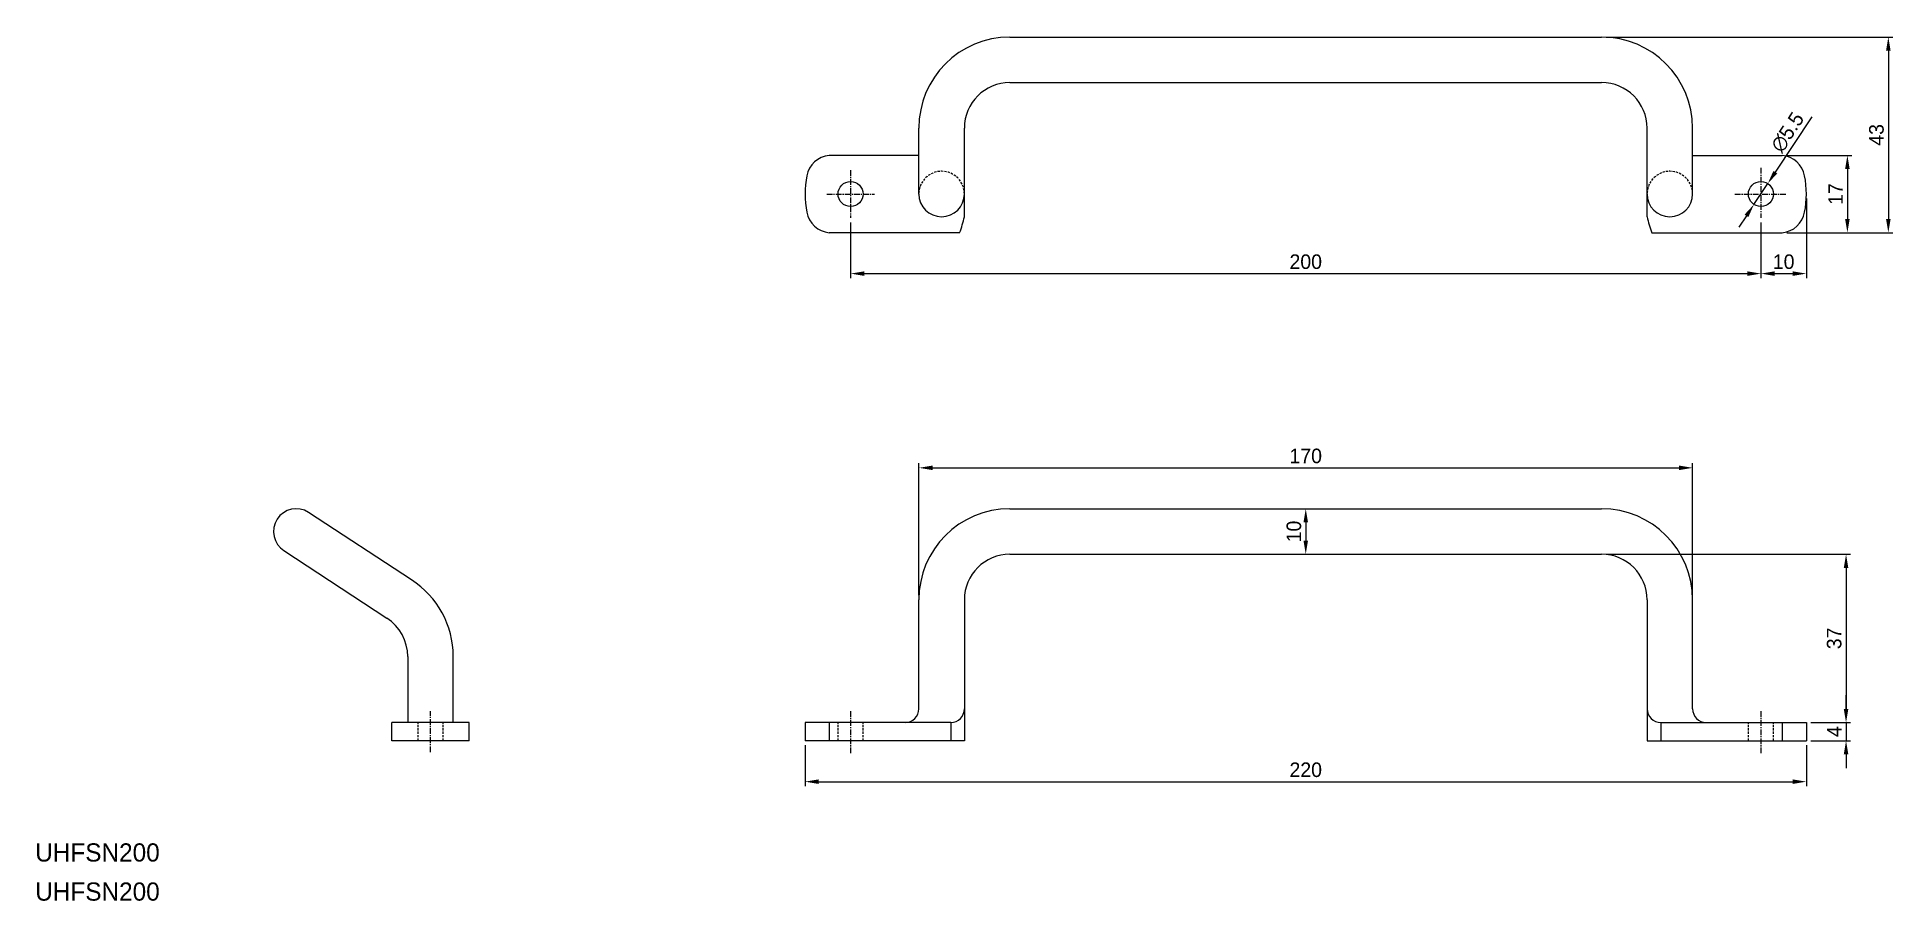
# Model space of a CAD drawing. Extents: x -47 to 360, y 0 to 190.
import ezdxf

# ---------------------------------------------------------------- set-up
doc = ezdxf.new("R2010")
doc.units = 0
doc.header["$MEASUREMENT"] = 0
doc.linetypes.add('CENTER', pattern=[2, 1.25, -0.25, 0.25, -0.25])
doc.linetypes.add('DASHED', pattern=[0.75, 0.5, -0.25])
doc.layers.get('0').update_dxf_attribs({"linetype": 'CONTINUOUS'})
doc.layers.get('DEFPOINTS').update_dxf_attribs({"linetype": 'CONTINUOUS'})
doc.layers.add('CENTER', color=1, linetype='CENTER')
doc.layers.add('SIZE', color=7, linetype='CONTINUOUS')
doc.dimstyles.new('MISUMI', dxfattribs={"dimtxt": 3.2, "dimasz": 3, "dimexe": 1, "dimexo": 1, "dimgap": 1, "dimtad": 1, "dimdec": 4, "dimdsep": 46, "dimtxsty": 'STANDARD', "dimcen": 0, "dimadec": 0, "dimazin": 0, "dimtfac": 0.6, "dimtdec": 4, "dimtix": 1, "dimtmove": 2, "dimatfit": 3, "dimfxl": 1, "dimtvp": 1, "dimtolj": 1, "dimarcsym": 0})

# ---------------------------------------------------------------- blocks, each defined once
blk = doc.blocks.new('*D13')
at = {"layer": 'DEFPOINTS', "color": 0, "linetype": 'Continuous'}
for p in [(121.46, 35.16), (341.46, 35.16), (341.46, 26.16)]:
    blk.add_point(p, dxfattribs=at)
at = {"layer": 'SIZE', "color": 0, "linetype": 'Continuous', "lineweight": -2}
for p, q in [((121.46, 34.16), (121.46, 25.16)), ((341.46, 34.16), (341.46, 25.16)), ((124.46, 26.16), (338.46, 26.16))]:
    blk.add_line(p, q, dxfattribs=at)
at = {"layer": 'SIZE', "color": 0, "linetype": 'Continuous'}
for points in [[(124.46, 26.66), (124.46, 25.66), (121.46, 26.16)], [(338.46, 26.66), (338.46, 25.66), (341.46, 26.16)]]:
    blk.add_solid(points, dxfattribs=at)
at = {"layer": 'SIZE', "color": 0, "linetype": 'Continuous', "insert": (231.46, 28.76), "char_height": 3.2, "attachment_point": 5}
blk.add_mtext('\\A1;220', dxfattribs=at)
blk = doc.blocks.new('*D14')
at = {"layer": 'DEFPOINTS', "color": 0, "linetype": 'Continuous'}
for p in [(316.46, 95.16), (146.46, 66.16), (316.46, 66.16)]:
    blk.add_point(p, dxfattribs=at)
at = {"layer": 'SIZE', "color": 0, "linetype": 'Continuous', "lineweight": -2}
for p, q in [((146.46, 67.16), (146.46, 96.16)), ((149.46, 95.16), (313.46, 95.16)), ((316.46, 67.16), (316.46, 96.16))]:
    blk.add_line(p, q, dxfattribs=at)
at = {"layer": 'SIZE', "color": 0, "linetype": 'Continuous'}
for points in [[(149.46, 95.66), (149.46, 94.66), (146.46, 95.16)], [(313.46, 95.66), (313.46, 94.66), (316.46, 95.16)]]:
    blk.add_solid(points, dxfattribs=at)
at = {"layer": 'SIZE', "color": 0, "linetype": 'Continuous', "insert": (231.46, 97.76), "char_height": 3.2, "attachment_point": 5}
blk.add_mtext('\\A1;170', dxfattribs=at)
blk = doc.blocks.new('*D15')
at = {"layer": 'DEFPOINTS', "color": 0, "linetype": 'Continuous'}
for p in [(186.46, 86.16), (231.46, 76.16), (231.46, 76.16)]:
    blk.add_point(p, dxfattribs=at)
at = {"layer": 'SIZE', "color": 0, "linetype": 'Continuous', "lineweight": -2}
for p, q in [((187.46, 86.16), (232.46, 86.16)), ((231.46, 83.16), (231.46, 79.16))]:
    blk.add_line(p, q, dxfattribs=at)
at = {"layer": 'SIZE', "color": 0, "linetype": 'Continuous'}
for points in [[(230.96, 83.16), (231.96, 83.16), (231.46, 86.16)], [(230.96, 79.16), (231.96, 79.16), (231.46, 76.16)]]:
    blk.add_solid(points, dxfattribs=at)
at = {"layer": 'SIZE', "color": 0, "linetype": 'Continuous', "insert": (228.86, 81.16), "char_height": 3.2, "attachment_point": 5, "rotation": 90}
blk.add_mtext('\\A1;10', dxfattribs=at)
blk = doc.blocks.new('*D16')
at = {"layer": 'DEFPOINTS', "color": 0, "linetype": 'Continuous'}
for p in [(296.46, 76.16), (341.46, 39.16), (350.17, 39.16)]:
    blk.add_point(p, dxfattribs=at)
at = {"layer": 'SIZE', "color": 0, "linetype": 'Continuous', "lineweight": -2}
for p, q in [((297.46, 76.16), (351.17, 76.16)), ((350.17, 73.16), (350.17, 42.16)), ((342.46, 39.16), (351.17, 39.16))]:
    blk.add_line(p, q, dxfattribs=at)
at = {"layer": 'SIZE', "color": 0, "linetype": 'Continuous'}
for points in [[(349.67, 73.16), (350.67, 73.16), (350.17, 76.16)], [(349.67, 42.16), (350.67, 42.16), (350.17, 39.16)]]:
    blk.add_solid(points, dxfattribs=at)
at = {"layer": 'SIZE', "color": 0, "linetype": 'Continuous', "insert": (347.57, 57.66), "char_height": 3.2, "attachment_point": 5, "rotation": 90}
blk.add_mtext('\\A1;37', dxfattribs=at)
blk = doc.blocks.new('*D17')
at = {"layer": 'DEFPOINTS', "color": 0, "linetype": 'Continuous'}
for p in [(341.46, 39.16), (341.46, 35.16), (350.17, 35.16)]:
    blk.add_point(p, dxfattribs=at)
at = {"layer": 'SIZE', "color": 0, "linetype": 'Continuous', "lineweight": -2}
for p, q in [((350.17, 42.16), (350.17, 45.16)), ((342.46, 39.16), (351.17, 39.16)), ((350.17, 39.16), (350.17, 35.16)), ((342.46, 35.16), (351.17, 35.16)), ((350.17, 32.16), (350.17, 29.16))]:
    blk.add_line(p, q, dxfattribs=at)
at = {"layer": 'SIZE', "color": 0, "linetype": 'Continuous'}
for points in [[(349.67, 42.16), (350.67, 42.16), (350.17, 39.16)], [(349.67, 32.16), (350.67, 32.16), (350.17, 35.16)]]:
    blk.add_solid(points, dxfattribs=at)
at = {"layer": 'SIZE', "color": 0, "linetype": 'Continuous', "insert": (347.57, 37.16), "char_height": 3.2, "attachment_point": 5, "rotation": 90}
blk.add_mtext('\\A1;4', dxfattribs=at)
blk = doc.blocks.new('*D18')
at = {"layer": 'DEFPOINTS', "color": 0, "linetype": 'Continuous'}
for p in [(131.46, 150.11), (331.46, 150.11), (331.46, 137.86)]:
    blk.add_point(p, dxfattribs=at)
at = {"layer": 'SIZE', "color": 0, "linetype": 'Continuous', "lineweight": -2}
for p, q in [((131.46, 149.11), (131.46, 136.86)), ((331.46, 149.11), (331.46, 136.86)), ((134.46, 137.86), (328.46, 137.86))]:
    blk.add_line(p, q, dxfattribs=at)
at = {"layer": 'SIZE', "color": 0, "linetype": 'Continuous'}
for points in [[(134.46, 138.36), (134.46, 137.36), (131.46, 137.86)], [(328.46, 138.36), (328.46, 137.36), (331.46, 137.86)]]:
    blk.add_solid(points, dxfattribs=at)
at = {"layer": 'SIZE', "color": 0, "linetype": 'Continuous', "insert": (231.46, 140.46), "char_height": 3.2, "attachment_point": 5}
blk.add_mtext('\\A1;200', dxfattribs=at)
blk = doc.blocks.new('*D19')
at = {"layer": 'DEFPOINTS', "color": 0, "linetype": 'Continuous'}
for p in [(336.15, 163.86), (336.15, 146.86), (350.46, 146.86)]:
    blk.add_point(p, dxfattribs=at)
at = {"layer": 'SIZE', "color": 0, "linetype": 'Continuous', "lineweight": -2}
for p, q in [((337.15, 163.86), (351.46, 163.86)), ((350.46, 160.86), (350.46, 149.86)), ((337.15, 146.86), (351.46, 146.86))]:
    blk.add_line(p, q, dxfattribs=at)
at = {"layer": 'SIZE', "color": 0, "linetype": 'Continuous'}
for points in [[(349.96, 160.86), (350.96, 160.86), (350.46, 163.86)], [(349.96, 149.86), (350.96, 149.86), (350.46, 146.86)]]:
    blk.add_solid(points, dxfattribs=at)
at = {"layer": 'SIZE', "color": 0, "linetype": 'Continuous', "insert": (347.86, 155.36), "char_height": 3.2, "attachment_point": 5, "rotation": 90}
blk.add_mtext('\\A1;17', dxfattribs=at)
blk = doc.blocks.new('*D20')
at = {"layer": 'DEFPOINTS', "color": 0, "linetype": 'Continuous'}
for p in [(296.46, 189.86), (336.15, 146.86), (359.46, 146.86)]:
    blk.add_point(p, dxfattribs=at)
at = {"layer": 'SIZE', "color": 0, "linetype": 'Continuous', "lineweight": -2}
for p, q in [((297.46, 189.86), (360.46, 189.86)), ((359.46, 186.86), (359.46, 149.86)), ((337.15, 146.86), (360.46, 146.86))]:
    blk.add_line(p, q, dxfattribs=at)
at = {"layer": 'SIZE', "color": 0, "linetype": 'Continuous'}
for points in [[(358.96, 186.86), (359.96, 186.86), (359.46, 189.86)], [(358.96, 149.86), (359.96, 149.86), (359.46, 146.86)]]:
    blk.add_solid(points, dxfattribs=at)
at = {"layer": 'SIZE', "color": 0, "linetype": 'Continuous', "insert": (356.86, 168.36), "char_height": 3.2, "attachment_point": 5, "rotation": 90}
blk.add_mtext('\\A1;43', dxfattribs=at)
blk = doc.blocks.new('*D21')
at = {"layer": 'DEFPOINTS', "color": 0, "linetype": 'Continuous'}
for p in [(341.46, 155.36), (331.46, 149.11), (341.46, 137.86)]:
    blk.add_point(p, dxfattribs=at)
at = {"layer": 'SIZE', "color": 0, "linetype": 'Continuous', "lineweight": -2}
for p, q in [((341.46, 154.36), (341.46, 136.86)), ((331.46, 148.11), (331.46, 136.86)), ((334.46, 137.86), (338.46, 137.86))]:
    blk.add_line(p, q, dxfattribs=at)
at = {"layer": 'SIZE', "color": 0, "linetype": 'Continuous'}
for points in [[(334.46, 138.36), (334.46, 137.36), (331.46, 137.86)], [(338.46, 138.36), (338.46, 137.36), (341.46, 137.86)]]:
    blk.add_solid(points, dxfattribs=at)
at = {"layer": 'SIZE', "color": 0, "linetype": 'Continuous', "insert": (336.46, 140.46), "char_height": 3.2, "attachment_point": 5}
blk.add_mtext('\\A1;10', dxfattribs=at)
blk = doc.blocks.new('*D22')
at = {"layer": 'DEFPOINTS', "color": 0, "linetype": 'Continuous'}
for p in [(332.97, 157.66), (329.94, 153.07)]:
    blk.add_point(p, dxfattribs=at)
at = {"layer": 'SIZE', "color": 0, "linetype": 'Continuous', "lineweight": -2}
for p, q in [((342.68, 172.34), (334.63, 160.16)), ((329.94, 153.07), (332.97, 157.66)), ((328.29, 150.57), (326.63, 148.06))]:
    blk.add_line(p, q, dxfattribs=at)
at = {"layer": 'SIZE', "color": 0, "linetype": 'Continuous'}
for points in [[(334.21, 160.43), (335.05, 159.88), (332.97, 157.66)], [(327.87, 150.84), (328.7, 150.29), (329.94, 153.07)]]:
    blk.add_solid(points, dxfattribs=at)
at = {"layer": 'SIZE', "color": 0, "linetype": 'Continuous', "insert": (337.32, 168.93), "char_height": 3.2, "attachment_point": 5, "rotation": 56.52}
blk.add_mtext('\\A1;∅5.5', dxfattribs=at)

msp = doc.modelspace()

# ---------------------------------------------------------------- linework, layer by layer
at = {"color": 7, "linetype": 'Continuous'}
for p, q in [((166.45769, 189.86261), (296.45769, 189.86261)), ((166.45769, 179.86261), (296.45769, 179.86261)), ((146.45769, 155.36261), (146.45769, 169.86261)), ((156.45769, 150.36261), (156.45769, 169.86261)), ((306.45769, 150.36261), (306.45769, 169.86261)), ((316.45769, 155.36261), (316.45769, 169.86261)), ((146.45769, 163.86261), (126.76075, 163.86261)), ((316.45769, 163.86261), (336.15463, 163.86261)), ((155.42308, 146.86261), (126.76075, 146.86261)), ((307.49231, 146.86261), (336.15463, 146.86261)), ((166.45769, 86.1602), (296.45769, 86.1602)), ((34.97963, 70.52597), (12.37325, 85.36716)), ((6.969, 76.95324), (29.57538, 62.11204)), ((166.45769, 76.1602), (296.45769, 76.1602)), ((146.45769, 42.1602), (146.45769, 66.1602)), ((156.45769, 66.1602), (156.45769, 35.1602)), ((306.45769, 66.1602), (306.45769, 35.1602)), ((316.45769, 42.1602), (316.45769, 66.1602)), ((34.17113, 53.69812), (34.17113, 39.1602)), ((44.17113, 39.1602), (44.17113, 53.69812)), ((47.67113, 39.1602), (30.67113, 39.1602)), ((30.67113, 35.1602), (30.67113, 39.1602)), ((47.67113, 35.1602), (47.67113, 39.1602)), ((121.45769, 39.1602), (121.45769, 35.1602)), ((153.45769, 39.1602), (121.45769, 39.1602)), ((126.76075, 39.1602), (126.76075, 35.1602)), ((153.45584, 39.1602), (153.45584, 35.1602)), ((309.45769, 39.1602), (341.45769, 39.1602)), ((309.45954, 39.1602), (309.45954, 35.1602)), ((336.15463, 39.1602), (336.15463, 35.1602)), ((341.45769, 39.1602), (341.45769, 35.1602)), ((47.67113, 35.1602), (30.67113, 35.1602)), ((156.45769, 35.1602), (121.45769, 35.1602)), ((306.45769, 35.1602), (341.45769, 35.1602))]:
    msp.add_line(p, q, dxfattribs=at)
at = {"color": 3, "linetype": 'DASHED'}
for p, q in [((36.42113, 35.1602), (36.42113, 39.1602)), ((41.92113, 35.1602), (41.92113, 39.1602)), ((128.70769, 35.1602), (128.70769, 39.1602)), ((134.20769, 35.1602), (134.20769, 39.1602)), ((328.70769, 35.1602), (328.70769, 39.1602)), ((334.20769, 35.1602), (334.20769, 39.1602))]:
    msp.add_line(p, q, dxfattribs=at)
at = {"color": 7, "linetype": 'Continuous'}
for centre in [(131.45769, 155.36261), (331.45769, 155.36261)]:
    msp.add_circle(centre, 2.75, dxfattribs=at)
for centre, radius, start, end in [((166.45769, 169.86261), 20, 90, 180), ((296.45769, 169.86261), 20, 0, 90), ((166.45769, 169.86261), 10, 90, 180), ((296.45769, 169.86261), 10, 0, 90), ((127.25014, 158.41316), 5.47138, 95.1317019, 170.0068927), ((335.66524, 158.41316), 5.47138, 9.9931073, 84.8682981), ((141.45769, 155.36261), 20, 168.463041, 191.536959), ((321.45769, 155.36261), 20, 348.463041, 11.536959), ((151.45769, 155.36261), 5, 180, 0), ((311.45769, 155.36261), 5, 180, 0), ((127.25014, 152.31205), 5.47138, 189.9931073, 264.8682981), ((335.66524, 152.31205), 5.47138, 275.1317019, 350.0068927), ((130.64125, 156.09113), 26.44437, 339.5751316, 347.4890896), ((332.27414, 156.09113), 26.44437, 192.5109104, 200.4248684), ((9.67113, 81.1602), 5, 57.287419, 237.287419), ((166.45769, 66.1602), 20, 90, 180), ((296.45769, 66.1602), 20, 0, 90), ((166.45769, 66.1602), 10, 90, 180), ((296.45769, 66.1602), 10, 0, 90), ((24.17113, 53.69812), 20, 0, 57.287419), ((24.17113, 53.69812), 10, 0, 57.287419), ((143.45769, 42.1602), 3, 270, 0), ((153.45769, 42.1602), 3, 270, 0), ((309.45769, 42.1602), 3, 180, 270), ((319.45769, 42.1602), 3, 180, 270)]:
    msp.add_arc(centre, radius, start, end, dxfattribs=at)
at = {"color": 3, "linetype": 'DASHED'}
for centre in [(151.45769, 155.36261), (311.45769, 155.36261)]:
    msp.add_arc(centre, 5, 0, 180, dxfattribs=at)
at = {"layer": 'CENTER', "color": 1, "linetype": 'CENTER'}
for p, q in [((131.45769, 160.61261), (131.45769, 150.11261)), ((331.45769, 161.11261), (331.45769, 150.11261)), ((126.20769, 155.36261), (136.70769, 155.36261)), ((325.70769, 155.36261), (337.20769, 155.36261)), ((39.17113, 32.6602), (39.17113, 41.6602)), ((131.45769, 41.6602), (131.45769, 32.1602)), ((331.45769, 41.6602), (331.45769, 32.1602))]:
    msp.add_line(p, q, dxfattribs=at)

# ---------------------------------------------------------------- texts
at = {"color": 7, "linetype": 'Continuous'}
for p in [(-47.67454, 8.59871), (-47.67454, 0)]:
    msp.add_text('UHFSN200', height=4, dxfattribs=at).set_placement(p)

# ---------------------------------------------------------------- dimensions: what is measured, and where the dimension line sits
at = {"layer": 'SIZE', "color": 7, "linetype": 'Continuous'}
for base, p1, p2, picture, middle in [((359.45769, 146.86261), (296.45769, 189.86261), (336.15463, 146.86261), '*D20', (356.85769, 168.36261)), ((350.45769, 146.86261), (336.15463, 163.86261), (336.15463, 146.86261), '*D19', (347.85769, 155.36261)), ((231.45769, 76.1602), (186.45769, 86.1602), (231.45769, 76.1602), '*D15', (228.85769, 81.1602)), ((350.17019, 39.1602), (296.45769, 76.1602), (341.45769, 39.1602), '*D16', (347.57019, 57.6602)), ((350.17019, 35.1602), (341.45769, 39.1602), (341.45769, 35.1602), '*D17', (347.57019, 37.1602))]:
    dim = msp.add_linear_dim(base=base, p1=p1, p2=p2, angle=90, dimstyle='MISUMI', dxfattribs=at)
    dim.commit()
    dim.dimension.update_dxf_attribs({"geometry": picture, "text_midpoint": middle})
dim = msp.add_diameter_dim_2p(p1=(329.94066, 153.06889), p2=(332.97472, 157.65632), dimstyle='MISUMI', dxfattribs=at)
dim.commit()
dim.dimension.update_dxf_attribs({"geometry": '*D22', "text_midpoint": (337.31554, 168.93273)})
for base, p1, p2, picture, middle in [((341.45769, 137.86261), (331.45769, 149.11261), (341.45769, 155.36261), '*D21', (336.45769, 140.46261)), ((331.45769, 137.86261), (131.45769, 150.11261), (331.45769, 150.11261), '*D18', (231.45769, 140.46261)), ((316.45769, 95.1602), (146.45769, 66.1602), (316.45769, 66.1602), '*D14', (231.45769, 97.7602)), ((341.45769, 26.1602), (121.45769, 35.1602), (341.45769, 35.1602), '*D13', (231.45769, 28.7602))]:
    dim = msp.add_linear_dim(base=base, p1=p1, p2=p2, dimstyle='MISUMI', dxfattribs=at)
    dim.commit()
    dim.dimension.update_dxf_attribs({"geometry": picture, "text_midpoint": middle})

doc.saveas('drawing.dxf')
